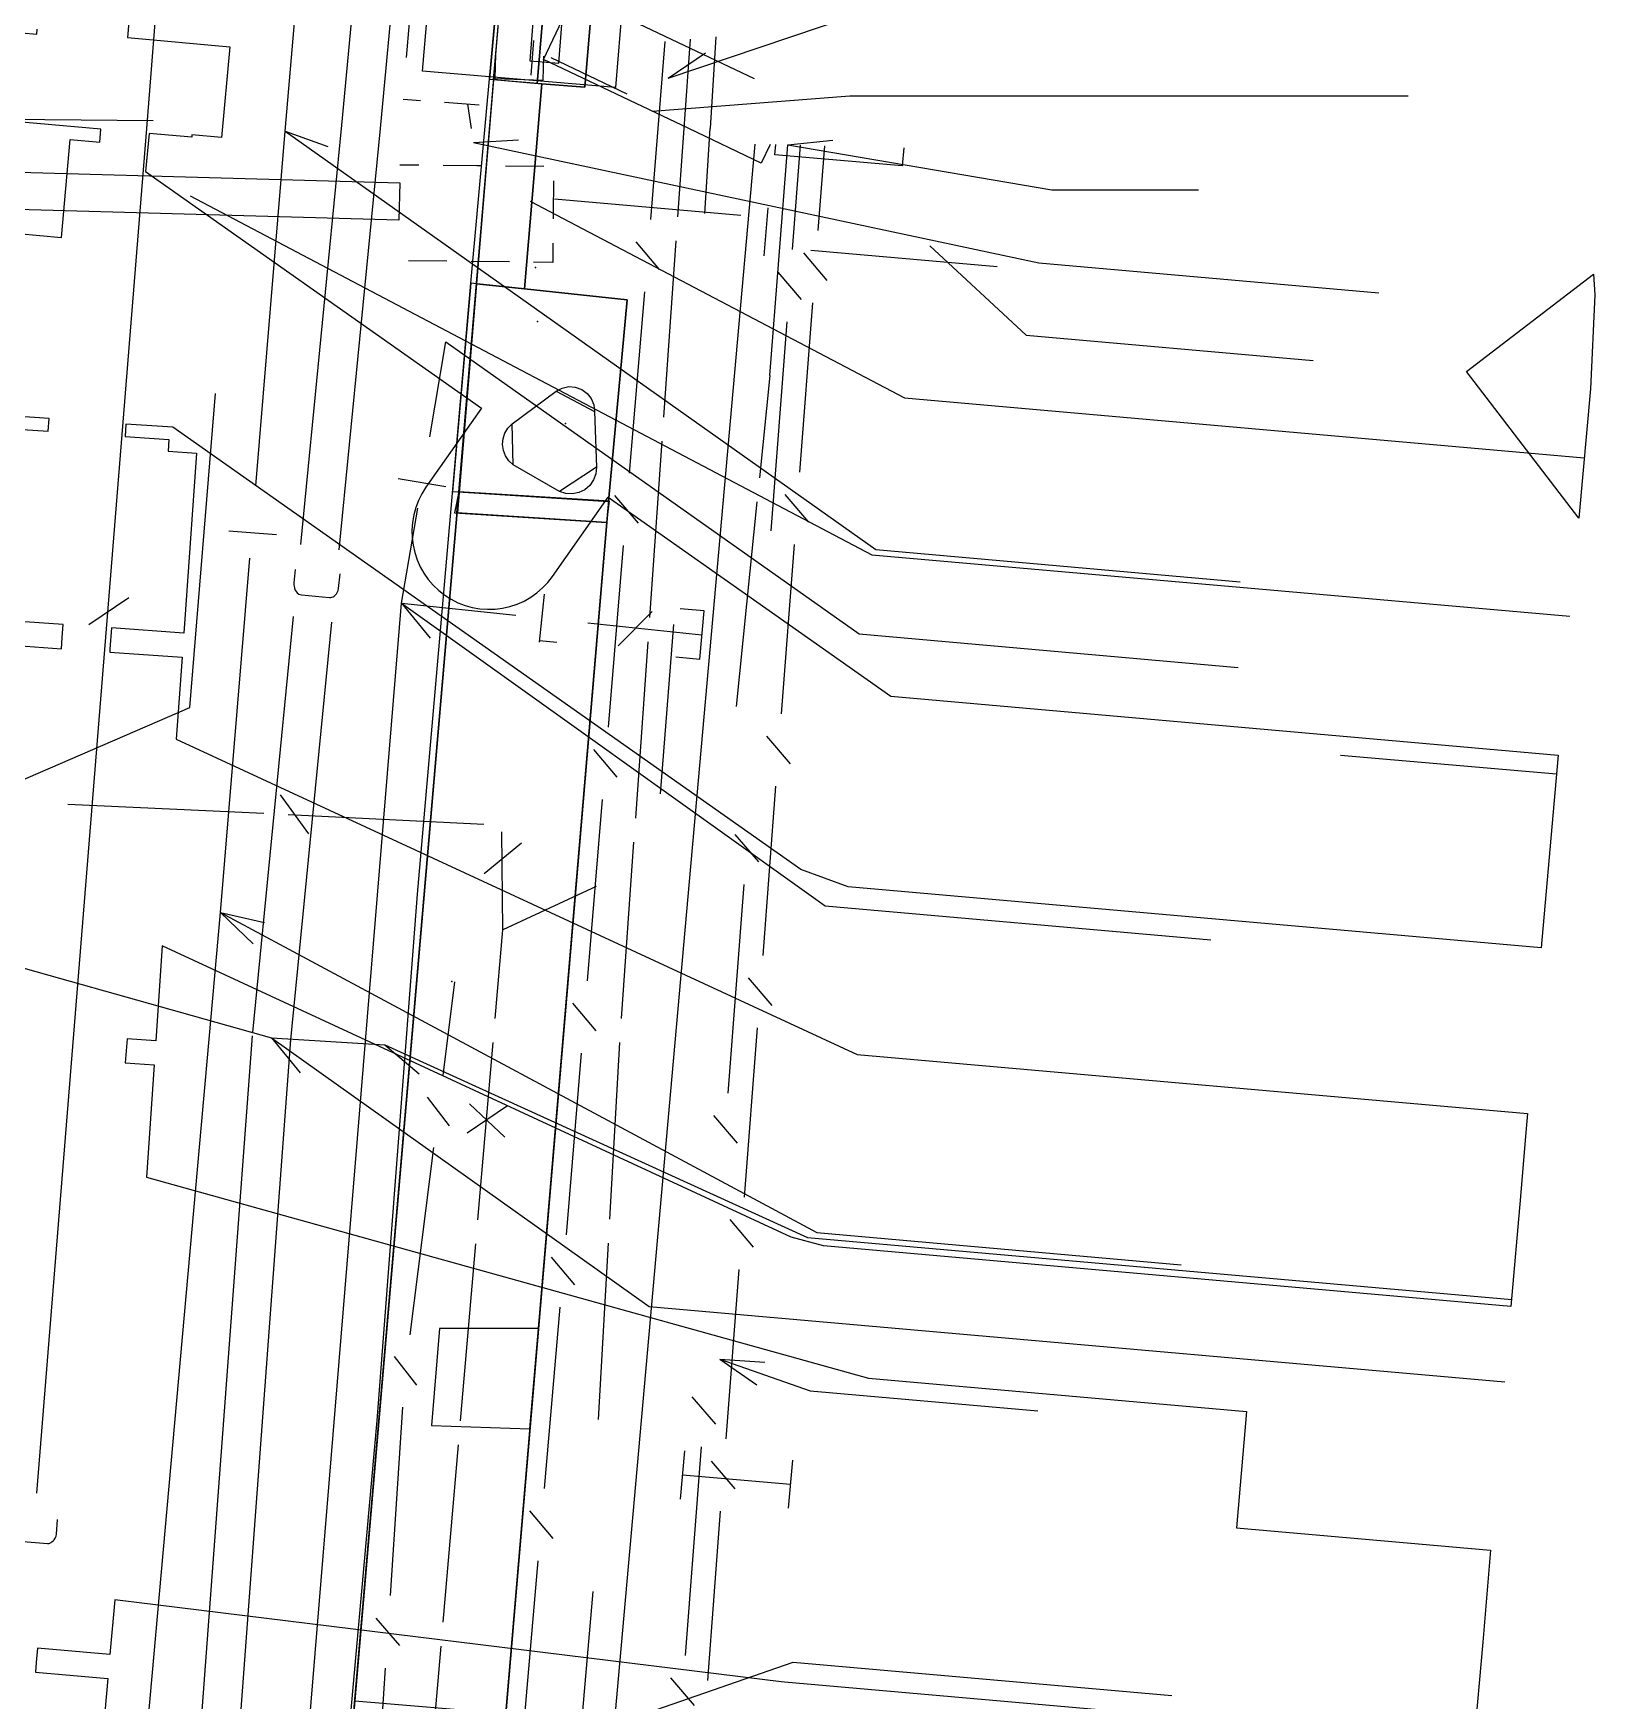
# Model space of a CAD drawing. Header units: metres. Extents: x 4550 to 4731, y 10605 to 11772.
# Drawn here: x 4635.76 to 4668.04, y 10967.51 to 11001.97 of the extents above; entities that cross this region are included whole.
import ezdxf

# ---------------------------------------------------------------- set-up
doc = ezdxf.new("R2010")
doc.units = ezdxf.units.M
for name, color, linetype in [('BOUNDARY', 7, 'Continuous'), ('BUILDING', 7, 'Continuous'), ('CURB', 7, 'Continuous'), ('ELECTR_CABLE', 7, 'Continuous'), ('ELECTR_CABLE_COMM', 7, 'Continuous'), ('GAS', 7, 'Continuous'), ('GRASS', 7, 'Continuous'), ('GROUND', 7, 'Continuous'), ('LAMP', 7, 'Continuous'), ('ROAD', 7, 'Continuous'), ('SEWER', 7, 'Continuous'), ('SIDEWALK_PATH', 7, 'Continuous'), ('TREE', 7, 'Continuous'), ('WATER_PIPELINE', 7, 'Continuous')]:
    doc.layers.add(name, color=color, linetype=linetype)

msp = doc.modelspace()

# ---------------------------------------------------------------- linework, layer by layer
at = {"layer": 'BOUNDARY'}
msp.add_lwpolyline([(4647.528, 11005.161), (4647.163, 11000.856), (4646.277, 11000.927), (4645.918, 10996.688), (4648.043, 10996.461), (4647.658, 10992.295), (4646.681, 10980.79), (4645.53, 10967.242)], dxfattribs=at)
at = {"layer": 'BUILDING'}
msp.add_lwpolyline([(4665.393, 10994.98), (4668.02, 10996.992), (4668.043, 10996.565), (4667.958, 10994.622), (4667.712, 10991.953)], close=True, dxfattribs=at)
at = {"layer": 'CURB'}
for points in [[(4644.558, 10992.491), (4645.394, 11002.344)], [(4644.558, 10992.491), (4641.066, 10951.904)], [(4644.521, 10992.058), (4647.621, 10991.861)]]:
    msp.add_lwpolyline(points, dxfattribs=at)
msp.add_lwpolyline([(4647.404, 10993.002), (4646.645, 10992.498), (4645.687, 10993.051), (4645.661, 10993.902), (4646.573, 10994.572), (4647.367, 10994.154)], close=True, dxfattribs=at)
at = {"layer": 'ELECTR_CABLE'}
for points in [[(4649.34, 11001.848), (4649.211, 11000)], [(4649.877, 11001.896), (4649.756, 11000)], [(4649.211, 11000), (4649.083, 10998.178)], [(4649.645, 10998.248), (4649.756, 11000)], [(4646.645, 10951.224), (4647.141, 10959.843), (4650.687, 10999.681)], [(4650.99, 10994.9), (4651.366, 10999.664)], [(4651.366, 10999.664), (4652.295, 10999.76)], [(4651.366, 10999.664), (4656.818, 10998.736), (4659.852, 10998.736)], [(4649.048, 10997.68), (4648.792, 10994.036)], [(4650.99, 10994.9), (4650.775, 10992.784)], [(4632.052, 10985.032), (4639, 10988.039), (4639.529, 10994.529)], [(4648.757, 10993.538), (4648.501, 10989.894)], [(4650.725, 10992.287), (4650.295, 10988.055)], [(4648.727, 10986.25), (4649.006, 10989.75)], [(4648.466, 10989.396), (4648.21, 10985.752)], [(4667.252, 10986.662), (4662.787, 10987.043)], [(4641.463, 10985.425), (4640.875, 10986.235)], [(4640.531, 10985.846), (4639.929, 10985.876), (4636.48, 10986.034)], [(4645.08, 10985.62), (4641.03, 10985.821)], [(4645.47, 10983.44), (4645.447, 10985.467)], [(4645.083, 10984.603), (4645.854, 10985.24)], [(4648.175, 10985.254), (4647.919, 10981.61)], [(4647.397, 10984.339), (4645.47, 10983.44)], [(4645.312, 10981.61), (4645.47, 10983.44)], [(4644.954, 10977.451), (4645.269, 10981.112)], [(4647.884, 10981.111), (4647.677, 10977.465)], [(4644.734, 10979.249), (4645.564, 10979.808)], [(4644.783, 10979.847), (4645.51, 10979.16)], [(4644.596, 10973.293), (4644.911, 10976.953)], [(4647.649, 10976.966), (4647.442, 10973.32)], [(4644.238, 10969.134), (4644.553, 10972.795)], [(4649.145, 10971.678), (4649.231, 10972.674)], [(4651.377, 10971.487), (4651.463, 10972.483)], [(4649.188, 10972.176), (4651.42, 10971.985)], [(4647.036, 10966.266), (4647.34, 10969.764)], [(4643.879, 10964.976), (4644.195, 10968.636)]]:
    msp.add_lwpolyline(points, dxfattribs=at)
at = {"layer": 'ELECTR_CABLE_COMM'}
for points in [[(4648.685, 11000), (4648.828, 11001.8)], [(4648.529, 10998.124), (4648.685, 11000)], [(4651.618, 10999.658), (4651.454, 10997.5)], [(4652.119, 10999.645), (4651.985, 10997.895)], [(4648.709, 10997.091), (4648.224, 10997.663)], [(4651.684, 10997.432), (4652.172, 10996.863)], [(4651.153, 10997.037), (4651.641, 10996.468)], [(4648.092, 10992.878), (4648.404, 10996.63)], [(4651.871, 10996.4), (4651.605, 10992.901)], [(4651.34, 10996.004), (4651.011, 10991.689)], [(4648.272, 10991.845), (4647.788, 10992.417)], [(4651.303, 10992.437), (4651.792, 10991.869)], [(4647.656, 10987.632), (4647.968, 10991.383)], [(4651.491, 10991.405), (4651.224, 10987.906)], [(4647.836, 10986.599), (4647.352, 10987.171)], [(4650.923, 10987.443), (4651.411, 10986.874)], [(4647.22, 10982.386), (4647.532, 10986.137)], [(4651.11, 10986.41), (4650.843, 10982.911)], [(4650.267, 10985.415), (4650.755, 10984.846)], [(4650.454, 10984.382), (4650.125, 10980.067)], [(4644.471, 10982.369), (4644.227, 10980.432)], [(4650.542, 10982.448), (4651.03, 10981.879)], [(4647.4, 10981.353), (4646.916, 10981.925)], [(4650.729, 10981.416), (4650.462, 10977.917)], [(4646.784, 10977.14), (4647.096, 10980.891)], [(4643.903, 10979.984), (4644.363, 10979.392)], [(4649.824, 10979.604), (4650.312, 10979.035)], [(4644.039, 10978.944), (4643.551, 10975.069)], [(4650.161, 10977.453), (4650.649, 10976.884)], [(4646.962, 10976.106), (4646.48, 10976.679)], [(4650.348, 10976.421), (4650.081, 10972.922)], [(4646.332, 10971.895), (4646.656, 10975.645)], [(4643.227, 10974.621), (4643.687, 10974.029)], [(4649.956, 10974.57), (4651.825, 10973.915), (4656.532, 10973.501)], [(4649.956, 10974.57), (4650.723, 10974.036)], [(4649.956, 10974.57), (4650.888, 10974.508)], [(4649.381, 10973.793), (4649.869, 10973.224)], [(4643.395, 10973.578), (4643.139, 10969.681)], [(4649.568, 10972.76), (4649.239, 10968.445)], [(4649.78, 10972.458), (4650.268, 10971.89)], [(4646.509, 10970.861), (4646.027, 10971.435)], [(4649.967, 10971.426), (4649.701, 10967.927)], [(4645.879, 10966.651), (4646.203, 10970.401)], [(4642.843, 10969.214), (4643.337, 10968.651)], [(4622.734, 10958.335), (4651.474, 10968.308), (4659.301, 10967.619)], [(4643.041, 10968.184), (4642.84, 10965.13), (4642.76, 10964.289)], [(4648.937, 10967.982), (4649.426, 10967.413)]]:
    msp.add_lwpolyline(points, dxfattribs=at)
at = {"layer": 'GAS'}
for points in [[(4647.947, 11002.613), (4647.797, 11000.848), (4643.811, 11001.187), (4643.961, 11002.952)], [(4635.215, 11002.009), (4635.837, 11001.954), (4635.846, 11002.059)], [(4637.749, 11002.288), (4637.714, 11001.886), (4639.829, 11001.689), (4639.655, 10999.815), (4639.042, 10999.872), (4639.038, 10999.825), (4638.157, 10999.903), (4638.084, 10999.114), (4645.033, 10994.223), (4643.882, 10992.587), (4643.798, 10992.454), (4643.727, 10992.314), (4643.671, 10992.168), (4643.629, 10992.016), (4643.602, 10991.862), (4643.591, 10991.705), (4643.595, 10991.548), (4643.614, 10991.392), (4643.649, 10991.239), (4643.698, 10991.09), (4643.761, 10990.946), (4643.839, 10990.81), (4643.929, 10990.681), (4644.032, 10990.563), (4644.146, 10990.454), (4644.27, 10990.358), (4644.402, 10990.274), (4644.542, 10990.203), (4644.689, 10990.147), (4644.84, 10990.105), (4644.995, 10990.078), (4645.152, 10990.067), (4645.309, 10990.071), (4645.464, 10990.09), (4645.618, 10990.124), (4645.767, 10990.174), (4645.91, 10990.237), (4646.047, 10990.315), (4646.175, 10990.405), (4646.294, 10990.508), (4646.402, 10990.622), (4646.499, 10990.745), (4647.65, 10992.381), (4653.494, 10988.268), (4667.285, 10987.054), (4667.119, 10985.103), (4666.94, 10983.068), (4652.607, 10984.33), (4651.632, 10984.687), (4638.646, 10993.827), (4637.678, 10993.895), (4637.66, 10993.639), (4638.567, 10993.578), (4638.551, 10993.332), (4639.139, 10993.29), (4638.874, 10989.573), (4637.378, 10989.68), (4637.347, 10989.245), (4637.343, 10989.181), (4638.839, 10989.075), (4638.718, 10987.383), (4652.798, 10980.864), (4666.656, 10979.643), (4666.609, 10979.098), (4666.51, 10977.927), (4666.31, 10975.659), (4652.099, 10976.91), (4651.434, 10977.088), (4638.426, 10983.11), (4638.294, 10981.149), (4637.702, 10981.189), (4637.665, 10980.69), (4638.261, 10980.65), (4638.105, 10978.331), (4653.028, 10974.177), (4660.848, 10973.488), (4660.637, 10971.083), (4665.889, 10970.621), (4665.728, 10968.723), (4665.544, 10966.636), (4651.292, 10967.891), (4651.222, 10967.898), (4637.447, 10969.597), (4637.347, 10968.464), (4635.853, 10968.596), (4635.826, 10968.3), (4635.809, 10968.098), (4637.303, 10967.966), (4636.975, 10964.255)], [(4635.454, 10997.833), (4636.345, 10997.75), (4636.524, 10999.777), (4637.136, 10999.723), (4637.161, 10999.99), (4635.053, 11000.176)], [(4634.576, 10993.846), (4636.073, 10993.746), (4636.09, 10994.008), (4635.184, 10994.073)], [(4634.849, 10989.359), (4636.345, 10989.252), (4636.362, 10989.486), (4636.381, 10989.751), (4634.884, 10989.857)]]:
    msp.add_lwpolyline(points, dxfattribs=at)
at = {"layer": 'GRASS'}
for points in [[(4647.528, 11005.161), (4646.643, 11005.236), (4650.408, 11049.607), (4649.371, 11049.696), (4649.252, 11048.312), (4648.673, 11041.611), (4647.613, 11029.111), (4646.999, 11021.487), (4645.454, 11003.838), (4646.071, 11003.771), (4645.988, 11002.865), (4645.369, 11002.922), (4645.195, 11001.026), (4646.277, 11000.927), (4647.163, 11000.856)], [(4650.309, 11049.616), (4650.408, 11049.607), (4646.643, 11005.236), (4647.528, 11005.161), (4647.163, 11000.856), (4646.178, 11000.934)], [(4646.178, 11000.934), (4645.28, 11001.006), (4645.394, 11002.344), (4645.754, 11002.421), (4646.053, 11002.616), (4646.265, 11002.904), (4646.363, 11003.259), (4646.326, 11003.626), (4646.166, 11003.945), (4645.904, 11004.187), (4645.562, 11004.324), (4645.647, 11005.319), (4646.543, 11005.245)], [(4648.043, 10996.461), (4645.918, 10996.688), (4644.806, 10996.807), (4644.432, 10992.499), (4644.981, 10992.464), (4647.658, 10992.295)], [(4647.618, 10991.861), (4648.043, 10996.461), (4644.923, 10996.794), (4644.53, 10992.058)], [(4646.645, 10992.498), (4645.687, 10993.051), (4645.597, 10993.134), (4645.529, 10993.235), (4645.485, 10993.348), (4645.467, 10993.47), (4645.477, 10993.593), (4645.514, 10993.708), (4645.576, 10993.813), (4645.661, 10993.902), (4646.573, 10994.572), (4646.697, 10994.639), (4646.832, 10994.668), (4646.969, 10994.659), (4647.101, 10994.612), (4647.215, 10994.529), (4647.3, 10994.421), (4647.352, 10994.293), (4647.367, 10994.154), (4647.404, 10993.002), (4647.391, 10992.866), (4647.345, 10992.739), (4647.268, 10992.628), (4647.165, 10992.538), (4647.042, 10992.478), (4646.91, 10992.45), (4646.776, 10992.457)], [(4647.679, 10992.303), (4644.558, 10992.491), (4644.471, 10992.062), (4647.621, 10991.861)], [(4646.206, 10975.2), (4644.163, 10975.2), (4643.999, 10973.199), (4646.03, 10973.128)]]:
    msp.add_lwpolyline(points, close=True, dxfattribs=at)
at = {"layer": 'GROUND'}
for points in [[(4646.643, 11005.236), (4647.528, 11005.161), (4647.163, 11000.856), (4646.277, 11000.927), (4645.28, 11001.006), (4645.394, 11002.344), (4645.754, 11002.421), (4646.053, 11002.616), (4646.265, 11002.904), (4646.363, 11003.259), (4646.326, 11003.626), (4646.166, 11003.945), (4645.904, 11004.187), (4645.562, 11004.324), (4646.931, 11020.453), (4649.412, 11049.693), (4650.407, 11049.587)], [(4648.043, 10996.461), (4647.658, 10992.295), (4647.621, 10991.861), (4644.521, 10992.058), (4644.558, 10992.491), (4644.923, 10996.794), (4645.918, 10996.688)], [(4646.681, 10980.79), (4645.53, 10967.242), (4644.271, 10951.632), (4644.207, 10951.637), (4642.545, 10951.81), (4642.108, 10951.916), (4641.721, 10952.129), (4641.402, 10952.437), (4641.172, 10952.823), (4641.15, 10952.889), (4642.408, 10967.505), (4645.53, 10967.247), (4647.621, 10991.861)]]:
    msp.add_lwpolyline(points, close=True, dxfattribs=at)
at = {"layer": 'LAMP'}
msp.add_point((4644.418, 10982.375), dxfattribs=at)
at = {"layer": 'ROAD'}
for points in [[(4642.333, 10967.324), (4642.872, 10973.3), (4643.709, 10984.178), (4644.806, 10996.807), (4645.369, 11002.922)], [(4640.615, 10946.664), (4644.558, 10992.491), (4645.394, 11002.344)]]:
    msp.add_lwpolyline(points, dxfattribs=at)
at = {"layer": 'SEWER'}
for points in [[(4638.11, 11000), (4640.614, 11031.737)], [(4642.137, 10999.999), (4643.175, 11011.102)], [(4642.941, 11000.001), (4643.975, 11011.067)], [(4640.974, 10999.946), (4641.766, 11009.166)], [(4645.32, 11001.532), (4645.304, 11001.033), (4646.304, 11001.001), (4646.319, 11001.501)], [(4626.432, 11000), (4631.521, 11000.229), (4638.245, 11000.171)], [(4635.84, 10971.8), (4638.11, 11000)], [(4640.366, 10992.619), (4640.974, 10999.946)], [(4640.974, 10999.946), (4653.183, 10991.299), (4660.715, 10990.636)], [(4640.974, 10999.946), (4641.853, 10999.63)], [(4641.292, 10991.407), (4642.137, 11000)], [(4642.085, 10991.296), (4642.941, 11000)], [(4639.803, 10991.691), (4640.79, 10991.609)], [(4639.633, 10983.798), (4640.241, 10991.125)], [(4641.18, 10990.888), (4641.152, 10990.612), (4641.151, 10990.573), (4641.155, 10990.543), (4641.162, 10990.5), (4641.177, 10990.462), (4641.195, 10990.433), (4641.222, 10990.405), (4641.252, 10990.381), (4641.279, 10990.371), (4641.306, 10990.364), (4641.888, 10990.307), (4641.913, 10990.309), (4641.935, 10990.314), (4641.961, 10990.325), (4641.981, 10990.339), (4642.006, 10990.36), (4642.029, 10990.383), (4642.046, 10990.414), (4642.066, 10990.458), (4642.074, 10990.494), (4642.105, 10990.802)], [(4636.91, 10989.749), (4637.736, 10990.312)], [(4640.3, 10981.321), (4641.145, 10989.914)], [(4641.082, 10981.099), (4641.938, 10989.803)], [(4637.789, 10963.166), (4639.633, 10983.798)], [(4639.633, 10983.798), (4651.96, 10977.183), (4659.493, 10976.52)], [(4639.633, 10983.798), (4640.308, 10983.152)], [(4639.633, 10983.798), (4640.544, 10983.593)], [(4633.284, 10983.287), (4640.691, 10981.21)], [(4638.755, 10960.562), (4640.293, 10981.25)], [(4639.557, 10960.557), (4641.089, 10981.17)], [(4640.691, 10981.21), (4643.028, 10981.065)], [(4640.691, 10981.21), (4648.499, 10975.658), (4666.184, 10974.101)], [(4640.691, 10981.21), (4641.28, 10980.485)], [(4643.028, 10981.065), (4651.766, 10977.086), (4666.329, 10975.804)], [(4643.028, 10981.065), (4643.744, 10980.465)], [(4635.339, 10971.328), (4635.317, 10971.052), (4635.316, 10971.013), (4635.321, 10970.982), (4635.329, 10970.94), (4635.344, 10970.902), (4635.362, 10970.873), (4635.39, 10970.845), (4635.421, 10970.822), (4635.447, 10970.813), (4635.474, 10970.806), (4636.058, 10970.76), (4636.083, 10970.762), (4636.104, 10970.767), (4636.13, 10970.779), (4636.15, 10970.794), (4636.175, 10970.815), (4636.197, 10970.838), (4636.214, 10970.869), (4636.233, 10970.913), (4636.241, 10970.95), (4636.266, 10971.258)]]:
    msp.add_lwpolyline(points, dxfattribs=at)
at = {"layer": 'SIDEWALK_PATH'}
for points in [[(4645.28, 11001.006), (4644.923, 10996.794), (4645.918, 10996.688), (4646.277, 11000.927)], [(4647.621, 10991.861), (4644.521, 10992.058), (4642.408, 10967.505), (4645.53, 10967.247)]]:
    msp.add_lwpolyline(points, close=True, dxfattribs=at)
at = {"layer": 'TREE'}
for p in [(4646.144, 10997.133), (4646.186, 10996.011), (4646.768, 10993.907)]:
    msp.add_point(p, dxfattribs=at)
at = {"layer": 'WATER_PIPELINE'}
for points in [[(4646.626, 11001.354), (4646.744, 11002.866), (4646.145, 11002.913), (4646.027, 11001.401), (4646.626, 11001.354)], [(4649.313, 11000), (4646.309, 11001.43), (4646.961, 11002.798), (4650.666, 11001.035)], [(4648.887, 11001.042), (4652.691, 11002.323), (4660.842, 11002.323)], [(4643.531, 11002.187), (4643.475, 11001.469)], [(4646.054, 11001.107), (4646.11, 11001.825)], [(4646.462, 11001.467), (4648.036, 11000.718)], [(4648.887, 11001.042), (4649.661, 11001.566)], [(4643.407, 11000.612), (4643.766, 11000.584)], [(4648.562, 11000.358), (4652.642, 11000.679), (4664.19, 11000.679)], [(4644.264, 11000.545), (4644.982, 11000.489)], [(4644.822, 11000), (4644.75, 11000.507)], [(4650.999, 10999.673), (4650.814, 10999.286), (4649.313, 11000)], [(4644.863, 10999.714), (4645.796, 10999.771)], [(4644.863, 10999.714), (4656.555, 10997.228), (4663.581, 10996.609)], [(4653.759, 10999.603), (4653.727, 10999.232), (4651.096, 10999.459), (4651.114, 10999.67)], [(4625.372, 10999.383), (4643.344, 10998.883), (4643.322, 10998.108), (4625.32, 10998.609), (4625.363, 10999.244), (4625.372, 10999.383)], [(4643.34, 10999.253), (4643.736, 10999.249)], [(4644.236, 10999.245), (4644.931, 10999.238), (4645.028, 10999.237)], [(4645.528, 10999.232), (4646.32, 10999.224)], [(4646.519, 10998.924), (4646.513, 10998.249), (4646.512, 10998.133)], [(4639.004, 10998.614), (4653.099, 10991.192), (4667.529, 10989.922)], [(4646.539, 10998.548), (4650.394, 10998.214)], [(4646.036, 10998.498), (4653.777, 10994.437), (4667.827, 10993.199)], [(4650.951, 10998.364), (4650.865, 10997.37)], [(4646.507, 10997.633), (4646.503, 10997.237), (4646.107, 10997.241)], [(4651.837, 10997.487), (4655.692, 10997.153)], [(4654.301, 10997.575), (4656.291, 10995.733), (4662.226, 10995.21)], [(4644.315, 10997.258), (4643.523, 10997.266)], [(4645.607, 10997.246), (4644.815, 10997.253)], [(4643.961, 10993.633), (4644.293, 10995.594)], [(4644.293, 10995.594), (4652.837, 10989.556), (4660.672, 10988.866)], [(4643.31, 10992.771), (4644.294, 10992.605)], [(4643.378, 10990.193), (4643.71, 10992.154)], [(4646.328, 10990.382), (4646.223, 10989.39)], [(4641.301, 10964.962), (4643.378, 10990.193)], [(4643.378, 10990.193), (4652.136, 10983.94), (4660.105, 10983.238)], [(4643.378, 10990.193), (4643.965, 10989.467)], [(4643.378, 10990.193), (4645.737, 10989.944)], [(4648.558, 10990.024), (4647.857, 10989.311)], [(4649.046, 10989.083), (4649.544, 10989.039), (4649.632, 10990.035), (4649.134, 10990.079)], [(4647.229, 10989.786), (4649.588, 10989.537)], [(4646.227, 10989.422), (4646.587, 10989.384)]]:
    msp.add_lwpolyline(points, dxfattribs=at)

doc.saveas('drawing.dxf')
